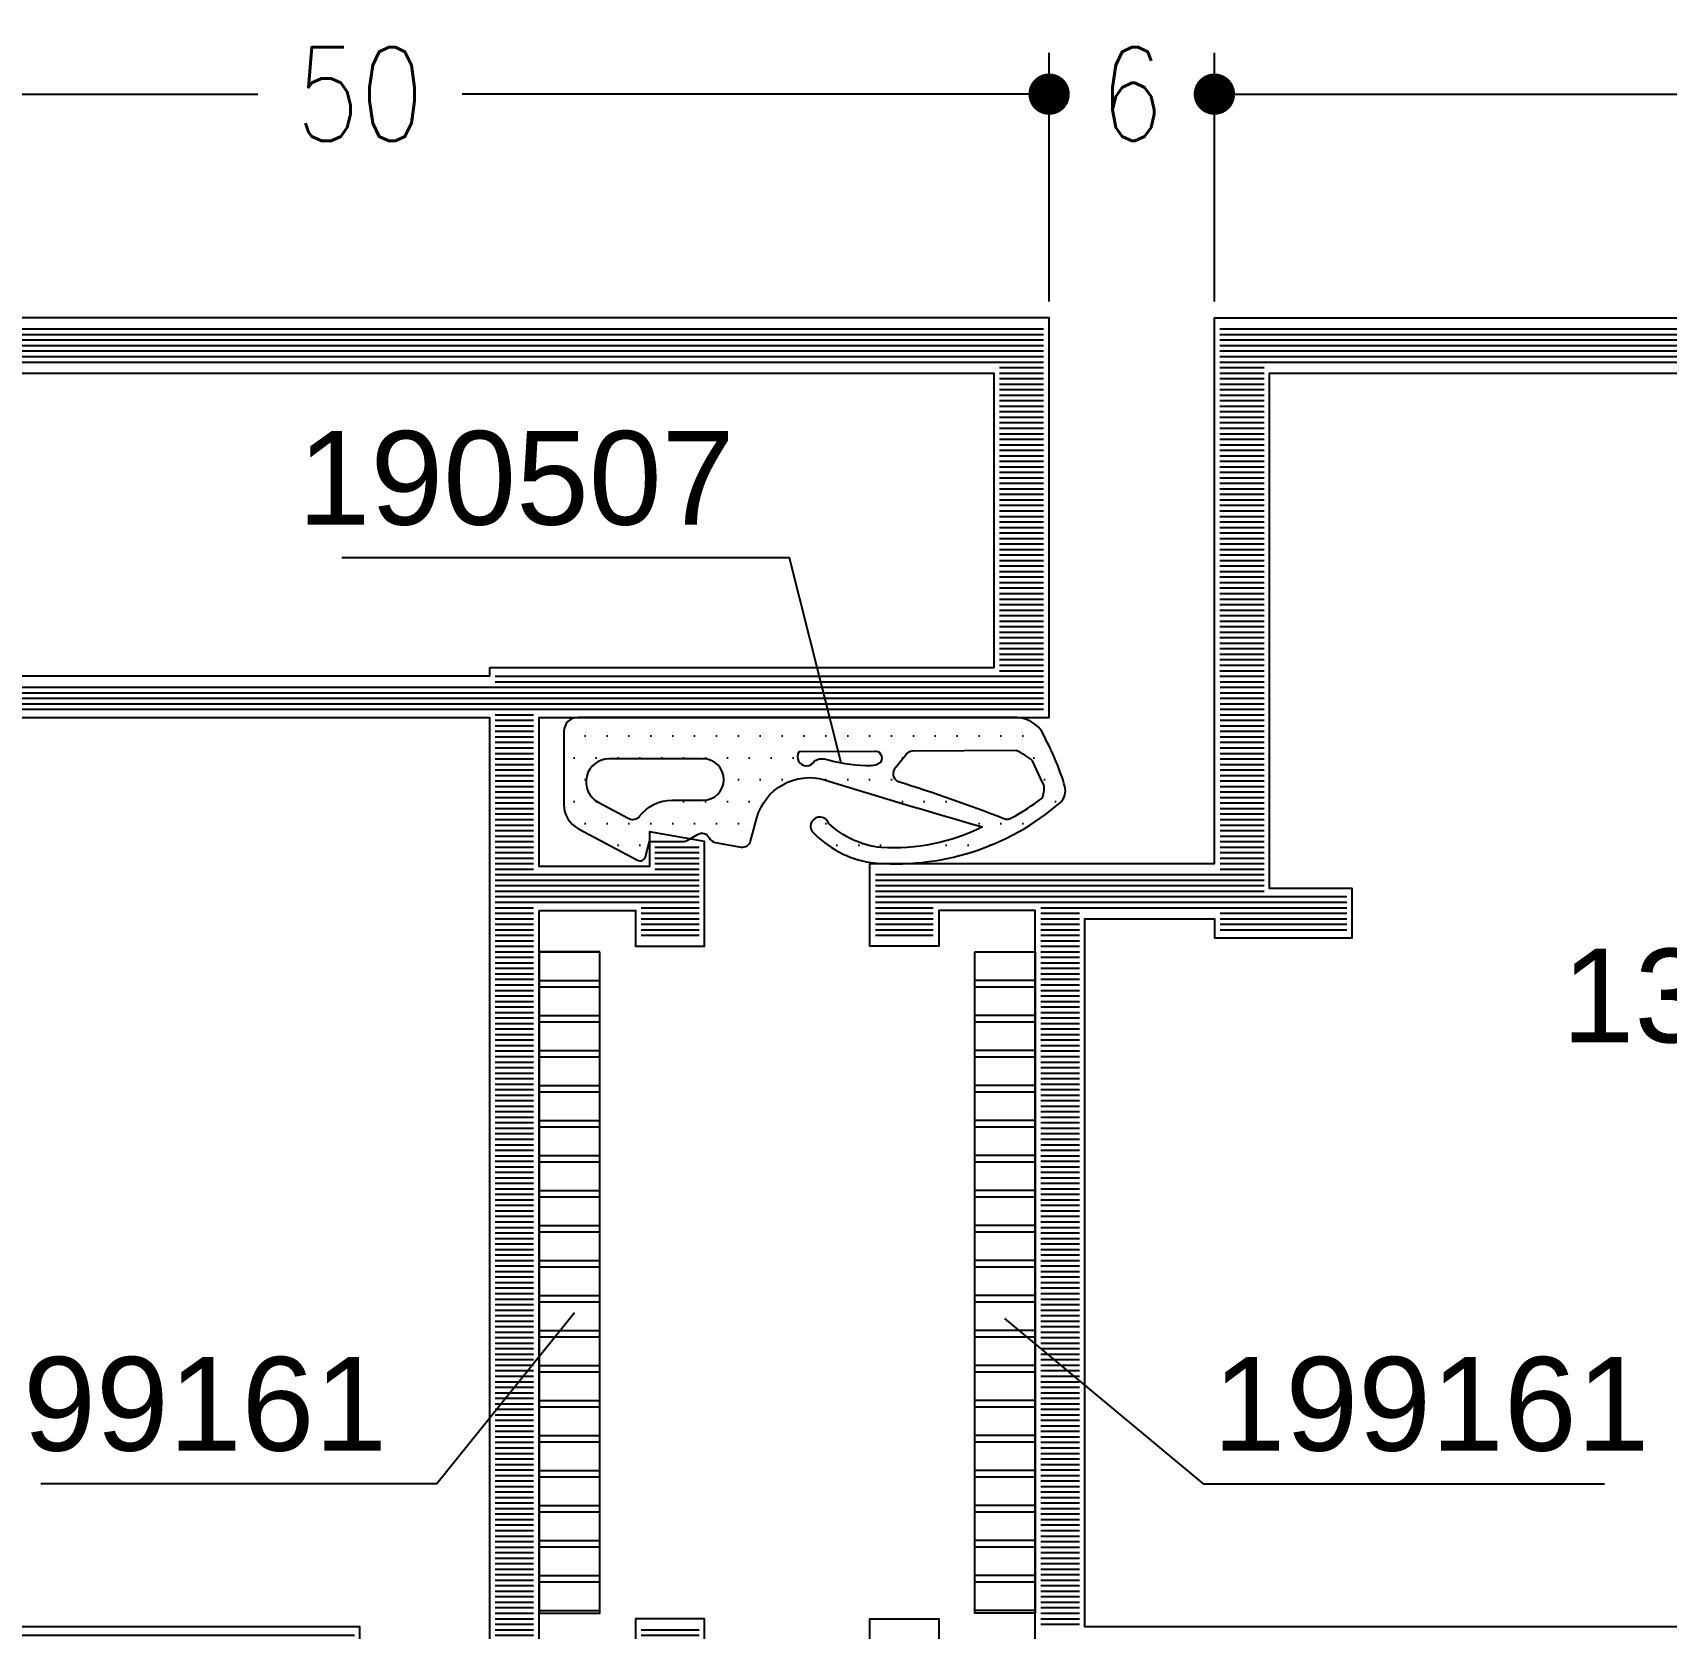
# Model space of a CAD drawing. Extents: x -247 to 191, y 24 to 414.
# Drawn here: x 124.92 to 154.55, y 63.98 to 92.93 of the extents above; entities that cross this region are included whole.
import ezdxf
from ezdxf.enums import TextEntityAlignment as Align

# ---------------------------------------------------------------- set-up
doc = ezdxf.new("R2010")
doc.units = 0
doc.header["$LTSCALE"] = 6
doc.linetypes.add('AUSGEZOGEN', pattern=[0])
doc.layers.get('0').update_dxf_attribs({"color": 4, "linetype": 'CONTINUOUS'})
doc.layers.get('DEFPOINTS').update_dxf_attribs({"linetype": 'AUSGEZOGEN'})
for name, color, linetype in [('DICHT_PAR', 3, 'CONTINUOUS'), ('DICHT_SCH', 3, 'CONTINUOUS'), ('KH_NOR', 7, 'CONTINUOUS'), ('KH_SCH', 3, 'CONTINUOUS'), ('KN_NOR', 7, 'CONTINUOUS'), ('KN_SCH', 3, 'CONTINUOUS'), ('LLMASSE', 7, 'CONTINUOUS'), ('PNR', 7, 'CONTINUOUS')]:
    doc.layers.add(name, color=color, linetype=linetype)
doc.styles.get("Standard").update_dxf_attribs({"font": 'simplex.shx', "width": 0.8})
doc.styles.add('SWISSL', font='swissl.ttf')
doc.dimstyles.new('DOK-1ZU1-PUNKT', dxfattribs={"dimscale": 0, "dimtxt": 3, "dimasz": 1.5, "dimexe": 1.5, "dimexo": 0.6, "dimgap": 1.5, "dimtad": 0, "dimdsep": 46, "dimtxsty": 'Standard', "dimblk": 'PUNKT', "dimblk1": 'PUNKT', "dimblk2": 'PUNKT', "dimcen": 0, "dimclrd": 2, "dimclre": 2, "dimclrt": 7, "dimadec": 0, "dimazin": 0, "dimtfac": 0.7, "dimtdec": 4, "dimtofl": 0, "dimtmove": 0, "dimatfit": 3, "dimldrblk": 'PUNKT', "dimfxl": 1, "dimtolj": 1, "dimtzin": 0, "dimarcsym": 0})

# ---------------------------------------------------------------- blocks, each defined once
blk = doc.blocks.new('PUNKT')
at = {"color": 0, "linetype": 'CONTINUOUS'}
blk.add_line((-0.5, 0), (-1, 0), dxfattribs=at)
at = {"color": 0, "linetype": 'CONTINUOUS', "const_width": 0.5}
blk.add_lwpolyline([(-0.25, 0, 1), (0.25, 0, 1)], format="xyb", close=True, dxfattribs=at)
blk = doc.blocks.new('*D26')
at = {"layer": 'DEFPOINTS', "color": 0}
for p in [(146.351, 91.812), (146.351, 87.752), (168.853, 87.752)]:
    blk.add_point(p, dxfattribs=at)
at = {"layer": 'LLMASSE', "color": 3, "lineweight": -2}
for p, q in [((146.351, 88.052), (146.351, 92.562)), ((168.853, 88.052), (168.853, 92.562)), ((147.101, 91.812), (155.751, 91.812)), ((168.103, 91.812), (159.453, 91.812))]:
    blk.add_line(p, q, dxfattribs=at)
at = {"layer": 'LLMASSE', "color": 3, "lineweight": -2, "xscale": 0.75, "yscale": 0.75, "zscale": 0.75, "rotation": 180}
blk.add_blockref('PUNKT', (146.351, 91.812), dxfattribs=at)
at = {"layer": 'LLMASSE', "color": 3, "lineweight": -2, "xscale": 0.75, "yscale": 0.75, "zscale": 0.75}
blk.add_blockref('PUNKT', (168.853, 91.812), dxfattribs=at)
at = {"layer": 'LLMASSE', "color": 3, "insert": (157.602, 91.812), "char_height": 1.7, "attachment_point": 5}
blk.add_mtext('\\A1;45', dxfattribs=at)
blk = doc.blocks.new('*D27')
at = {"layer": 'DEFPOINTS', "color": 0}
for p in [(143.353, 91.812), (143.353, 87.752), (146.351, 87.752)]:
    blk.add_point(p, dxfattribs=at)
at = {"layer": 'LLMASSE', "color": 3, "lineweight": -2}
for p, q in [((143.353, 88.052), (143.353, 92.562)), ((146.351, 88.052), (146.351, 92.562)), ((142.603, 91.812), (141.853, 91.812)), ((147.101, 91.812), (147.851, 91.812))]:
    blk.add_line(p, q, dxfattribs=at)
at = {"layer": 'LLMASSE', "color": 3, "lineweight": -2, "xscale": 0.75, "yscale": 0.75, "zscale": 0.75}
blk.add_blockref('PUNKT', (143.353, 91.812), dxfattribs=at)
at = {"layer": 'LLMASSE', "color": 3, "lineweight": -2, "xscale": 0.75, "yscale": 0.75, "zscale": 0.75, "rotation": 180}
blk.add_blockref('PUNKT', (146.351, 91.812), dxfattribs=at)
at = {"layer": 'LLMASSE', "color": 3, "insert": (144.852, 91.812), "char_height": 1.7, "attachment_point": 5}
blk.add_mtext('\\A1;6', dxfattribs=at)
blk = doc.blocks.new('*D28')
at = {"layer": 'DEFPOINTS', "color": 0}
for p in [(118.353, 91.812), (118.353, 87.752), (143.353, 87.752)]:
    blk.add_point(p, dxfattribs=at)
at = {"layer": 'LLMASSE', "color": 3, "lineweight": -2}
for p, q in [((118.353, 88.052), (118.353, 92.562)), ((143.353, 88.052), (143.353, 92.562)), ((119.103, 91.812), (129.002, 91.812)), ((142.603, 91.812), (132.704, 91.812))]:
    blk.add_line(p, q, dxfattribs=at)
at = {"layer": 'LLMASSE', "color": 3, "lineweight": -2, "xscale": 0.75, "yscale": 0.75, "zscale": 0.75, "rotation": 180}
blk.add_blockref('PUNKT', (118.353, 91.812), dxfattribs=at)
at = {"layer": 'LLMASSE', "color": 3, "lineweight": -2, "xscale": 0.75, "yscale": 0.75, "zscale": 0.75}
blk.add_blockref('PUNKT', (143.353, 91.812), dxfattribs=at)
at = {"layer": 'LLMASSE', "color": 3, "insert": (130.853, 91.812), "char_height": 1.7, "attachment_point": 5}
blk.add_mtext('\\A1;50', dxfattribs=at)
blk = doc.blocks.new('*X55')
at = {"color": 0}
for p, q in [((41, -5.6), (41, 43.8)), ((41.2, -5.6), (41.2, 43.8)), ((41.4, -5.6), (41.4, 43.8)), ((41.6, -5.6), (41.6, 43.8)), ((41.8, -5.6), (41.8, 43.8)), ((42, 23.9), (42, 43.8)), ((42.2, 23.9), (42.2, 43.8)), ((42.4, 42.2), (42.4, 43.8)), ((42.6, 42.2), (42.6, 43.8)), ((42.8, 42.2), (42.8, 43.8)), ((43, 42.2), (43, 43.8)), ((43.2, 42.2), (43.2, 43.8)), ((43.4, 42.2), (43.4, 43.8)), ((43.6, 42.2), (43.6, 43.8)), ((43.8, 42.2), (43.8, 43.8)), ((44, 42.2), (44, 43.8)), ((44.2, 42.2), (44.2, 43.8)), ((44.4, 42.2), (44.4, 43.8)), ((44.6, 42.2), (44.6, 43.8)), ((44.8, 42.2), (44.8, 43.8)), ((45, 42.2), (45, 43.8)), ((45.2, 42.2), (45.2, 43.8)), ((45.4, 42.2), (45.4, 43.8)), ((45.6, 42.2), (45.6, 43.8)), ((45.8, 42.2), (45.8, 43.8)), ((46, 42.2), (46, 43.8)), ((46.2, 42.2), (46.2, 43.8)), ((46.4, 42.2), (46.4, 43.8)), ((46.6, 42.2), (46.6, 43.8)), ((46.8, 42.2), (46.8, 43.8)), ((47, 42.2), (47, 43.8)), ((47.2, 42.2), (47.2, 43.8)), ((47.4, 42.2), (47.4, 43.8)), ((47.6, 42.2), (47.6, 43.8)), ((47.8, 42.2), (47.8, 43.8)), ((48, 42.2), (48, 43.8)), ((48.2, 42.2), (48.2, 43.8)), ((48.4, 42.2), (48.4, 43.8)), ((48.6, 42.2), (48.6, 43.8)), ((48.8, 42.2), (48.8, 43.8)), ((49, 42.2), (49, 43.8)), ((49.2, 42.2), (49.2, 43.8)), ((49.4, 42.2), (49.4, 43.8)), ((49.6, 42.2), (49.6, 43.8)), ((49.8, 42.2), (49.8, 43.8)), ((50, 42.2), (50, 43.8)), ((50.2, 42.2), (50.2, 43.8)), ((50.4, 42.2), (50.4, 43.8)), ((50.6, 42.2), (50.6, 43.8)), ((50.8, 42.2), (50.8, 43.8)), ((51, 42.2), (51, 43.8)), ((51.2, 42.2), (51.2, 43.8)), ((51.4, 42.2), (51.4, 43.8)), ((51.6, 42.2), (51.6, 43.8)), ((51.8, 42.2), (51.8, 43.8)), ((52, 42.2), (52, 43.8)), ((52.2, 42.2), (52.2, 43.8)), ((52.4, 42.2), (52.4, 43.8)), ((52.6, 42.2), (52.6, 43.8)), ((52.8, 42.2), (52.8, 43.8)), ((53, 42.2), (53, 43.8)), ((53.2, 42.2), (53.2, 43.8)), ((53.4, 42.2), (53.4, 43.8)), ((53.6, -5.8), (53.6, 43.8)), ((53.8, -5.8), (53.8, 43.8)), ((54, -5.8), (54, 43.8)), ((54.2, -5.8), (54.2, 43.8)), ((54.4, -5.8), (54.4, 43.8)), ((54.6, -5.8), (54.6, 43.8)), ((54.8, -5.8), (54.8, 43.8)), ((5.4, 17.4), (5.4, 31.3)), ((5.6, 17.4), (5.6, 31.3)), ((5.8, 17.4), (5.8, 31.3)), ((6, 17.4), (6, 31.3)), ((6.2, -7.3), (6.2, 31.3)), ((6.4, -7.3), (6.4, 31.3)), ((6.6, 29.2), (6.6, 31.3)), ((6.8, 29.2), (6.8, 31.3)), ((7, 29.2), (7, 31.3)), ((7.2, 29.2), (7.2, 31.3)), ((7.4, 29.2), (7.4, 31.3)), ((7.6, 29.2), (7.6, 31.3)), ((32.8, 29.2), (32.8, 31.3)), ((33, 29.2), (33, 31.3)), ((33.2, 29.2), (33.2, 31.3)), ((33.4, 29.2), (33.4, 31.3)), ((33.6, 29.2), (33.6, 31.3)), ((33.8, 29.2), (33.8, 31.3)), ((34, 23.9), (34, 31.3)), ((34.2, 23.9), (34.2, 31.3)), ((34.4, 23.9), (34.4, 31.3)), ((34.6, 23.9), (34.6, 31.3)), ((34.8, 23.9), (34.8, 31.3)), ((35, 23.9), (35, 31.3)), ((35.2, 29.7), (35.2, 31.3)), ((35.4, 29.7), (35.4, 31.3)), ((35.6, 29.7), (35.6, 31.3)), ((35.8, 29.7), (35.8, 31.3)), ((36, 29.7), (36, 31.3)), ((36.2, 29.7), (36.2, 30.376)), ((6.6, -7.3), (6.6, 25.3)), ((6.8, 23.9), (6.8, 25.3)), ((7, 23.9), (7, 25.3)), ((7.2, 23.9), (7.2, 25.3)), ((7.4, 23.9), (7.4, 25.3)), ((7.6, 23.9), (7.6, 25.3)), ((7.8, 23.9), (7.8, 25.3)), ((8, 23.9), (8, 25.3)), ((8.2, 23.9), (8.2, 25.3)), ((8.4, 23.9), (8.4, 25.3)), ((8.6, 23.9), (8.6, 25.3)), ((8.8, 23.9), (8.8, 25.3)), ((9, 23.9), (9, 25.3)), ((9.2, 23.9), (9.2, 25.3)), ((9.4, 23.9), (9.4, 25.3)), ((9.6, 23.9), (9.6, 25.3)), ((9.8, 23.9), (9.8, 25.3)), ((10, 23.9), (10, 25.3)), ((10.2, 23.9), (10.2, 25.3)), ((10.4, 23.9), (10.4, 25.3)), ((10.6, 23.9), (10.6, 25.3)), ((10.8, 23.9), (10.8, 25.3)), ((11, 23.9), (11, 25.3)), ((11.2, 23.9), (11.2, 25.3)), ((11.4, 23.9), (11.4, 25.3)), ((11.6, 23.9), (11.6, 25.3)), ((11.8, 23.9), (11.8, 25.3)), ((12, 23.9), (12, 25.3)), ((12.2, 23.9), (12.2, 25.3)), ((12.4, 23.9), (12.4, 25.3)), ((12.6, 23.9), (12.6, 25.3)), ((12.8, 23.9), (12.8, 25.3)), ((13, 23.9), (13, 25.3)), ((13.2, 23.9), (13.2, 25.3)), ((13.4, 23.9), (13.4, 25.3)), ((13.6, 23.9), (13.6, 25.3)), ((13.8, 23.9), (13.8, 25.3)), ((14, 23.9), (14, 25.3)), ((14.2, 23.9), (14.2, 25.3)), ((14.4, 23.9), (14.4, 25.3)), ((14.6, 23.9), (14.6, 25.3)), ((14.8, 23.9), (14.8, 25.3)), ((15, 23.9), (15, 25.3)), ((15.2, 23.9), (15.2, 25.3)), ((15.4, 23.9), (15.4, 25.3)), ((15.6, 23.9), (15.6, 25.3)), ((15.8, 23.9), (15.8, 25.3)), ((16, 23.9), (16, 25.3)), ((16.2, 23.9), (16.2, 25.3)), ((16.4, 23.9), (16.4, 25.3)), ((16.6, 23.9), (16.6, 25.3)), ((16.8, 23.9), (16.8, 25.3)), ((17, 23.9), (17, 25.3)), ((17.2, 23.9), (17.2, 25.3)), ((17.4, 23.9), (17.4, 25.3)), ((17.6, 23.9), (17.6, 25.3)), ((17.8, 23.9), (17.8, 25.3)), ((18, 23.9), (18, 25.3)), ((18.2, 23.9), (18.2, 25.3)), ((18.4, 23.9), (18.4, 25.3)), ((18.6, 23.9), (18.6, 25.3)), ((18.8, 23.9), (18.8, 25.3)), ((19, 23.9), (19, 25.3)), ((19.2, 23.9), (19.2, 25.3)), ((19.4, 23.9), (19.4, 25.3)), ((19.6, 23.9), (19.6, 25.3)), ((19.8, 23.9), (19.8, 25.3)), ((20, 23.9), (20, 25.3)), ((20.2, 23.9), (20.2, 25.3)), ((20.4, 23.9), (20.4, 25.3)), ((20.6, 23.9), (20.6, 25.3)), ((20.8, 23.9), (20.8, 25.3)), ((21, 23.9), (21, 25.3)), ((21.2, 23.9), (21.2, 25.3)), ((21.4, 23.9), (21.4, 25.3)), ((21.6, 23.9), (21.6, 25.3)), ((21.8, 23.9), (21.8, 25.3)), ((22, 23.9), (22, 25.3)), ((22.2, 23.9), (22.2, 25.3)), ((22.4, 23.9), (22.4, 25.3)), ((22.6, 23.9), (22.6, 25.3)), ((22.8, 23.9), (22.8, 25.3)), ((23, 23.9), (23, 25.3)), ((23.2, 23.9), (23.2, 25.3)), ((23.4, 23.9), (23.4, 25.3)), ((23.6, 23.9), (23.6, 25.3)), ((23.8, 23.9), (23.8, 25.3)), ((24, 23.9), (24, 25.3)), ((24.2, 23.9), (24.2, 25.3)), ((24.4, 23.9), (24.4, 25.3)), ((24.6, 23.9), (24.6, 25.3)), ((24.8, 23.9), (24.8, 25.3)), ((25, 23.9), (25, 25.3)), ((25.2, 23.9), (25.2, 25.3)), ((25.4, 23.9), (25.4, 25.3)), ((25.6, 23.9), (25.6, 25.3)), ((25.8, 23.9), (25.8, 25.3)), ((26, 23.9), (26, 25.3)), ((26.2, 23.9), (26.2, 25.3)), ((26.4, 23.9), (26.4, 25.3)), ((26.6, 23.9), (26.6, 25.3)), ((26.8, 23.9), (26.8, 25.3)), ((27, 23.9), (27, 25.3)), ((27.2, 23.9), (27.2, 25.3)), ((27.4, 23.9), (27.4, 25.3)), ((27.6, 23.9), (27.6, 25.3)), ((27.8, 23.9), (27.8, 25.3)), ((28, 23.9), (28, 25.3)), ((28.2, 23.9), (28.2, 25.3)), ((28.4, 23.9), (28.4, 25.3)), ((28.6, 23.9), (28.6, 25.3)), ((28.8, 23.9), (28.8, 25.3)), ((29, 23.9), (29, 25.3)), ((29.2, 23.9), (29.2, 25.3)), ((29.4, 23.9), (29.4, 25.3)), ((29.6, 23.9), (29.6, 25.3)), ((29.8, 23.9), (29.8, 25.3)), ((30, 23.9), (30, 25.3)), ((30.2, 23.9), (30.2, 25.3)), ((30.4, 23.9), (30.4, 25.3)), ((30.6, 23.9), (30.6, 25.3)), ((30.8, 23.9), (30.8, 25.3)), ((31, 23.9), (31, 25.3)), ((31.2, 23.9), (31.2, 25.3)), ((31.4, 23.9), (31.4, 25.3)), ((31.6, 23.9), (31.6, 25.3)), ((31.8, 23.9), (31.8, 25.3)), ((32, 23.9), (32, 25.3)), ((32.2, 23.9), (32.2, 25.3)), ((32.4, 23.9), (32.4, 25.3)), ((32.6, 23.9), (32.6, 25.3)), ((32.8, 23.9), (32.8, 25.3)), ((33, 23.9), (33, 25.3)), ((33.2, 23.9), (33.2, 25.3)), ((33.4, 23.9), (33.4, 25.3)), ((33.6, 23.9), (33.6, 25.3)), ((33.8, 23.9), (33.8, 25.3)), ((35.2, 23.9), (35.2, 25.3)), ((35.4, 23.9), (35.4, 25.3)), ((35.6, 23.9), (35.6, 25.3)), ((35.8, 23.9), (35.8, 25.3)), ((36, 23.9), (36, 25.3)), ((36.2, 23.9), (36.2, 25.3)), ((36.4, 23.9), (36.4, 25.3)), ((36.6, 23.9), (36.6, 25.3)), ((36.8, 23.9), (36.8, 25.3)), ((37, 23.9), (37, 25.3)), ((37.2, 23.9), (37.2, 25.3)), ((37.4, 23.9), (37.4, 25.3)), ((37.6, 23.9), (37.6, 25.3)), ((37.8, 23.9), (37.8, 25.3)), ((38, 23.9), (38, 25.3)), ((38.2, 23.9), (38.2, 25.3)), ((38.4, 23.9), (38.4, 25.3)), ((38.6, 23.9), (38.6, 25.3)), ((38.8, 23.9), (38.8, 25.3)), ((39, 23.9), (39, 25.3)), ((39.2, 23.9), (39.2, 25.3)), ((39.4, 23.9), (39.4, 25.3)), ((39.6, 23.9), (39.6, 25.3)), ((39.8, 23.9), (39.8, 25.3)), ((40, 23.9), (40, 25.3)), ((40.2, 23.9), (40.2, 25.3)), ((40.4, 23.9), (40.4, 25.3)), ((40.6, 23.9), (40.6, 25.3)), ((40.8, 23.9), (40.8, 25.3)), ((0.4, 16.7), (0.4, 18.8)), ((0.6, 16.7), (0.6, 18.8)), ((0.8, 16.7), (0.8, 18.8)), ((1, 16.7), (1, 18.8)), ((1.2, 16.7), (1.2, 18.8)), ((1.4, 17.4), (1.4, 18.8)), ((1.6, 17.4), (1.6, 18.8)), ((1.8, 17.4), (1.8, 18.8)), ((2, 17.4), (2, 18.8)), ((2.2, 17.4), (2.2, 18.8)), ((2.4, 17.4), (2.4, 18.8)), ((2.6, 17.4), (2.6, 18.8)), ((2.8, 17.4), (2.8, 18.8)), ((3, 17.4), (3, 18.8)), ((3.2, 17.4), (3.2, 18.8)), ((3.4, 17.4), (3.4, 18.8)), ((3.6, 17.4), (3.6, 18.8)), ((3.8, 17.4), (3.8, 18.8)), ((4, 17.4), (4, 18.8)), ((4.2, 17.4), (4.2, 18.8)), ((4.4, 17.4), (4.4, 18.8)), ((4.6, 17.4), (4.6, 18.8)), ((4.8, 17.4), (4.8, 18.8)), ((5, 17.4), (5, 18.8)), ((5.2, 17.4), (5.2, 18.8)), ((6.8, -7.3), (6.8, 18.8)), ((7, -7.3), (7, 18.8)), ((7.2, -7.3), (7.2, 18.8)), ((7.4, -7.3), (7.4, 18.8)), ((42, -5.6), (42, 0.8)), ((42.2, -5.6), (42.2, 0.8)), ((42.4, -3.6), (42.4, -2.2)), ((42.6, -3.6), (42.6, -2.2)), ((42.8, -3.6), (42.8, -2.2)), ((43, -3.6), (43, -2.2)), ((43.2, -3.6), (43.2, -2.2)), ((43.4, -3.6), (43.4, -2.2)), ((43.6, -3.6), (43.6, -2.2)), ((43.8, -3.6), (43.8, -2.2)), ((44, -3.6), (44, -2.2)), ((44.2, -3.6), (44.2, -2.2)), ((44.4, -3.6), (44.4, -2.2)), ((44.6, -3.6), (44.6, -2.2)), ((44.8, -3.6), (44.8, -2.2)), ((45, -3.6), (45, -2.2)), ((45.2, -3.6), (45.2, -2.2)), ((45.4, -3.6), (45.4, -2.2)), ((45.6, -3.6), (45.6, -2.2)), ((45.8, -3.6), (45.8, -2.2)), ((46, -3.6), (46, -2.2)), ((46.2, -3.6), (46.2, -2.2)), ((46.4, -3.6), (46.4, -2.2)), ((46.6, -3.6), (46.6, -2.2)), ((46.8, -3.6), (46.8, -2.2)), ((47, -3.6), (47, -2.2)), ((47.2, -3.6), (47.2, -2.2)), ((47.4, -3.6), (47.4, -2.2)), ((47.6, -3.6), (47.6, -2.2)), ((47.8, -3.6), (47.8, -2.2)), ((48, -3.6), (48, -2.2)), ((48.2, -3.6), (48.2, -2.2)), ((48.4, -3.6), (48.4, -2.2)), ((48.6, -3.6), (48.6, -2.2)), ((48.8, -3.6), (48.8, -2.2)), ((49, -3.6), (49, -2.2)), ((49.2, -7.3), (49.2, -2.2)), ((49.4, -7.3), (49.4, -2.2)), ((49.6, -7.3), (49.6, -2.2)), ((49.8, -7.3), (49.8, -2.2)), ((50, -7.3), (50, -2.2)), ((50.2, -5.8), (50.2, -2.2)), ((50.4, -5.8), (50.4, -2.2)), ((7.6, -5.6), (7.6, -4.2)), ((7.8, -5.6), (7.8, -4.2)), ((8, -5.6), (8, -4.2)), ((8.2, -5.6), (8.2, -4.2)), ((8.4, -5.6), (8.4, -4.2)), ((8.6, -5.6), (8.6, -4.2)), ((8.8, -5.6), (8.8, -4.2)), ((9, -5.6), (9, -4.2)), ((9.2, -5.6), (9.2, -4.2)), ((9.4, -5.6), (9.4, -4.2)), ((9.6, -5.6), (9.6, -4.2)), ((9.8, -5.6), (9.8, -4.2)), ((10, -5.6), (10, -4.2)), ((10.2, -5.6), (10.2, -4.2)), ((10.4, -5.6), (10.4, -4.2)), ((10.6, -5.6), (10.6, -4.2)), ((10.8, -5.6), (10.8, -4.2)), ((11, -5.6), (11, -4.2)), ((11.2, -5.6), (11.2, -4.2)), ((11.4, -5.6), (11.4, -4.2)), ((11.6, -5.6), (11.6, -4.2)), ((11.8, -5.6), (11.8, -4.2)), ((12, -5.6), (12, -4.2)), ((12.2, -5.6), (12.2, -4.2)), ((12.4, -5.6), (12.4, -4.2)), ((12.6, -5.6), (12.6, -4.2)), ((12.8, -5.6), (12.8, -4.2)), ((13, -5.6), (13, -4.2)), ((13.2, -5.6), (13.2, -4.2)), ((13.4, -5.6), (13.4, -4.2)), ((13.6, -5.6), (13.6, -4.2)), ((13.8, -5.6), (13.8, -4.2)), ((14, -5.6), (14, -4.2)), ((14.2, -5.6), (14.2, -4.2)), ((14.4, -5.6), (14.4, -4.2)), ((14.6, -5.6), (14.6, -4.2)), ((14.8, -5.6), (14.8, -4.2)), ((15, -5.6), (15, -4.2)), ((15.2, -5.6), (15.2, -4.2)), ((15.4, -5.6), (15.4, -4.2)), ((15.6, -5.6), (15.6, -4.2)), ((15.8, -5.6), (15.8, -4.2)), ((16, -5.6), (16, -4.2)), ((16.2, -5.6), (16.2, -4.2)), ((16.4, -5.6), (16.4, -4.2)), ((16.6, -5.6), (16.6, -4.2)), ((16.8, -5.6), (16.8, -4.2)), ((17, -5.6), (17, -4.2)), ((17.2, -5.6), (17.2, -4.2)), ((17.4, -5.6), (17.4, -4.2)), ((17.6, -5.6), (17.6, -4.2)), ((17.8, -5.6), (17.8, -4.2)), ((18, -5.6), (18, -4.2)), ((18.2, -5.6), (18.2, -4.2)), ((18.4, -5.6), (18.4, -4.2)), ((18.6, -5.6), (18.6, -4.2)), ((18.8, -5.6), (18.8, -4.2)), ((19, -5.6), (19, -4.2)), ((19.2, -5.6), (19.2, -4.2)), ((19.4, -5.6), (19.4, -4.2)), ((19.6, -5.6), (19.6, -4.2)), ((19.8, -5.6), (19.8, -4.2)), ((20, -5.6), (20, -4.2)), ((20.2, -5.6), (20.2, -4.2)), ((20.4, -5.6), (20.4, -4.2)), ((20.6, -5.6), (20.6, -4.2)), ((20.8, -5.6), (20.8, -4.2)), ((21, -5.6), (21, -4.2)), ((21.2, -5.6), (21.2, -4.2)), ((21.4, -5.6), (21.4, -4.2)), ((21.6, -5.6), (21.6, -4.2)), ((21.8, -5.6), (21.8, -4.2)), ((22, -5.6), (22, -4.2)), ((22.2, -5.6), (22.2, -4.2)), ((22.4, -5.6), (22.4, -4.2)), ((22.6, -5.6), (22.6, -4.2)), ((22.8, -5.6), (22.8, -4.2)), ((23, -5.6), (23, -4.2)), ((23.2, -5.6), (23.2, -4.2)), ((23.4, -5.6), (23.4, -4.2)), ((23.6, -5.6), (23.6, -4.2)), ((23.8, -5.6), (23.8, -4.2)), ((24, -5.6), (24, -4.2)), ((24.2, -5.6), (24.2, -4.2)), ((24.4, -5.6), (24.4, -4.2)), ((24.6, -5.6), (24.6, -4.2)), ((24.8, -5.6), (24.8, -4.2)), ((25, -5.6), (25, -4.2)), ((25.2, -5.6), (25.2, -4.2)), ((25.4, -5.6), (25.4, -4.2)), ((25.6, -5.6), (25.6, -4.2)), ((25.8, -5.6), (25.8, -4.2)), ((26, -5.6), (26, -4.2)), ((26.2, -5.6), (26.2, -4.2)), ((26.4, -5.6), (26.4, -4.2)), ((26.6, -5.6), (26.6, -4.2)), ((26.8, -5.6), (26.8, -4.2)), ((27, -5.6), (27, -4.2)), ((27.2, -5.6), (27.2, -4.2)), ((27.4, -5.6), (27.4, -4.2)), ((27.6, -5.6), (27.6, -4.2)), ((27.8, -5.6), (27.8, -4.2)), ((28, -5.6), (28, -4.2)), ((28.2, -5.6), (28.2, -4.2)), ((28.4, -5.6), (28.4, -4.2)), ((28.6, -5.6), (28.6, -4.2)), ((28.8, -5.6), (28.8, -4.2)), ((29, -5.6), (29, -4.2)), ((29.2, -5.6), (29.2, -4.2)), ((29.4, -5.6), (29.4, -4.2)), ((29.6, -5.6), (29.6, -4.2)), ((29.8, -5.6), (29.8, -4.2)), ((30, -5.6), (30, -4.2)), ((30.2, -5.6), (30.2, -4.2)), ((30.4, -5.6), (30.4, -4.2)), ((30.6, -5.6), (30.6, -4.2)), ((30.8, -5.6), (30.8, -4.2)), ((31, -5.6), (31, -4.2)), ((31.2, -5.6), (31.2, -4.2)), ((31.4, -5.6), (31.4, -4.2)), ((31.6, -5.6), (31.6, -4.2)), ((31.8, -5.6), (31.8, -4.2)), ((32, -5.6), (32, -4.2)), ((32.2, -5.6), (32.2, -4.2)), ((32.4, -5.6), (32.4, -4.2)), ((32.6, -5.6), (32.6, -4.2)), ((32.8, -5.6), (32.8, -4.2)), ((33, -5.6), (33, -4.2)), ((33.2, -5.6), (33.2, -4.2)), ((33.4, -5.6), (33.4, -4.2)), ((33.6, -5.6), (33.6, -4.2)), ((33.8, -5.6), (33.8, -4.2)), ((34, -5.6), (34, -4.2)), ((34.2, -5.6), (34.2, -4.2)), ((34.4, -5.6), (34.4, -4.2)), ((34.6, -5.6), (34.6, -4.2)), ((34.8, -5.6), (34.8, -4.2)), ((35, -5.6), (35, -4.2)), ((35.2, -5.6), (35.2, -4.2)), ((35.4, -5.6), (35.4, -4.2)), ((35.6, -5.6), (35.6, -4.2)), ((35.8, -5.6), (35.8, -4.2)), ((36, -5.6), (36, -4.2)), ((36.2, -5.6), (36.2, -4.2)), ((36.4, -5.6), (36.4, -4.2)), ((36.6, -5.6), (36.6, -4.2)), ((36.8, -5.6), (36.8, -4.2)), ((37, -5.6), (37, -4.2)), ((37.2, -5.6), (37.2, -4.2)), ((37.4, -5.6), (37.4, -4.2)), ((37.6, -5.6), (37.6, -4.2)), ((37.8, -5.6), (37.8, -4.2)), ((38, -5.6), (38, -4.2)), ((38.2, -5.6), (38.2, -4.2)), ((38.4, -5.6), (38.4, -4.2)), ((38.6, -5.6), (38.6, -4.2)), ((38.8, -5.6), (38.8, -4.2)), ((39, -5.6), (39, -4.2)), ((39.2, -5.6), (39.2, -4.2)), ((39.4, -5.6), (39.4, -4.2)), ((39.6, -5.6), (39.6, -4.2)), ((39.8, -5.6), (39.8, -4.2)), ((40, -5.6), (40, -4.2)), ((40.2, -5.6), (40.2, -4.2)), ((40.4, -5.6), (40.4, -4.2)), ((40.6, -5.6), (40.6, -4.2)), ((40.8, -5.6), (40.8, -4.2)), ((50.6, -5.8), (50.6, -4.4)), ((50.8, -5.8), (50.8, -4.4)), ((51, -5.8), (51, -4.4)), ((51.2, -5.8), (51.2, -4.4)), ((51.4, -5.8), (51.4, -4.4)), ((51.6, -5.8), (51.6, -4.4)), ((51.8, -5.8), (51.8, -4.4)), ((52, -5.8), (52, -4.4)), ((52.2, -5.8), (52.2, -4.4)), ((52.4, -5.8), (52.4, -4.4)), ((52.6, -5.8), (52.6, -4.4)), ((52.8, -5.8), (52.8, -4.4)), ((53, -5.8), (53, -4.4)), ((53.2, -5.8), (53.2, -4.4)), ((53.4, -5.8), (53.4, -4.4))]:
    blk.add_line(p, q, dxfattribs=at)
blk = doc.blocks.new('B-LL132349')
at = {"layer": 'KN_NOR'}
for points in [[(-21.5, 31.5), (-21.5, 35), (-22.8, 35), (-22.8, 37.5), (-18.995, 37.5), (-18.642, 35.5), (-19.9, 35.5), (-19.9, 31.5), (-14.5, 31.5), (-14.5, 50), (0, 50), (0, 0), (-4.8, 0), (-4.8, -1.5), (-6.3, -1.5), (-6.3, 2.2), (-12.7, 2.2), (-12.7, 0.2), (-47.5, 0.2), (-47.5, -1.5), (-49.3, -1.5), (-49.3, 23.2), (-53.7, 23.2), (-53.7, 22.5), (-55.2, 22.5), (-55.2, 25), (-50.2, 25), (-50.2, 37.5), (-47.2, 37.5), (-47.2, 35), (-48.5, 35), (-48.5, 31.5), (-21.5, 31.5)], [(-12.7, 29.7), (-13, 29.7), (-13, 7), (-12.7, 7), (-12.7, 4), (-4.5, 4), (-4.5, 1.8), (-2, 1.8), (-2, 48), (-12.7, 48), (-12.7, 29.7)], [(-48.2, 29.7), (-48.2, 25), (-47.5, 25), (-47.5, 2), (-14.5, 2), (-14.5, 29.7), (-48.2, 29.7)]]:
    blk.add_lwpolyline(points, close=True, dxfattribs=at)
at = {"layer": 'KN_SCH'}
blk.add_blockref('*X55', (-55.2, 6), dxfattribs=at)
blk = doc.blocks.new('STREIFEN')
at = {"layer": 'DICHT_SCH'}
h = blk.add_hatch(dxfattribs=at)
h.set_pattern_fill('LINE', color=256, scale=0.4, angle=90, style=0)
h.set_pattern_definition([(90, (-94.3153, -226.5009), (-1.27, 8e-17), [])])
h.paths.add_polyline_path([(0, 2.2), (0, 0), (24, 0), (24, 2.2)])
at = {"layer": 'DICHT_PAR'}
blk.add_lwpolyline([(0, 2.2), (0, 0), (24, 0), (24, 2.2)], close=True, dxfattribs=at)
blk = doc.blocks.new('LL199161')
blk.add_blockref('STREIFEN', (0, 0))
blk = doc.blocks.new('*X42')
for p, q in [((68.6, 25.198), (68.6, 69.8)), ((68.8, 25.198), (68.8, 69.8)), ((69, 25.197), (69, 69.8)), ((69.2, 25.197), (69.2, 69.8)), ((69.4, 25.197), (69.4, 69.8)), ((69.6, 25.197), (69.6, 69.8)), ((68.4, 25.198), (68.4, 65.3)), ((47.8, 25.2), (47.8, 29.8)), ((48, 25.2), (48, 29.8)), ((48.2, 25.2), (48.2, 29.8)), ((48.4, 25.2), (48.4, 29.8)), ((48.6, 18.7), (48.6, 29.8)), ((48.8, 12.7), (48.8, 29.8)), ((49, 12.7), (49, 29.8)), ((49.2, 12.7), (49.2, 26.8)), ((49.4, 12.7), (49.4, 26.8)), ((49.6, 12.7), (49.6, 26.8)), ((49.8, 12.7), (49.8, 26.8)), ((50, 25.201), (50, 26.8)), ((50.2, 25.201), (50.2, 26.8)), ((50.4, 25.201), (50.4, 26.8)), ((50.6, 25.201), (50.6, 26.8)), ((50.8, 25.201), (50.8, 26.8)), ((51, 25.2), (51, 26.8)), ((51.2, 25.2), (51.2, 26.8)), ((51.4, 25.2), (51.4, 26.8)), ((51.6, 25.2), (51.6, 26.8)), ((51.8, 25.2), (51.8, 26.8)), ((52, 25.2), (52, 26.8)), ((52.2, 25.2), (52.2, 26.8)), ((52.4, 25.2), (52.4, 26.8)), ((52.6, 25.2), (52.6, 26.8)), ((52.8, 25.2), (52.8, 26.8)), ((53, 25.2), (53, 26.8)), ((53.2, 25.2), (53.2, 26.8)), ((53.4, 25.2), (53.4, 26.8)), ((53.6, 25.2), (53.6, 26.8)), ((53.8, 25.2), (53.8, 26.8)), ((54, 25.2), (54, 26.8)), ((54.2, 25.2), (54.2, 26.8)), ((54.4, 25.2), (54.4, 26.8)), ((54.6, 25.2), (54.6, 26.8)), ((54.8, 25.2), (54.8, 26.8)), ((55, 25.2), (55, 26.8)), ((55.2, 25.2), (55.2, 26.8)), ((55.4, 25.2), (55.4, 26.8)), ((55.6, 25.2), (55.6, 26.8)), ((55.8, 25.2), (55.8, 26.8)), ((56, 25.2), (56, 26.8)), ((56.2, 25.2), (56.2, 26.8)), ((56.4, 25.2), (56.4, 26.8)), ((56.6, 25.2), (56.6, 26.8)), ((56.8, 25.2), (56.8, 26.8)), ((57, 25.199), (57, 26.8)), ((57.2, 25.199), (57.2, 26.8)), ((57.4, 25.199), (57.4, 26.8)), ((57.6, 25.199), (57.6, 26.8)), ((57.8, 25.199), (57.8, 26.8)), ((58, 25.199), (58, 26.8)), ((58.2, 25.199), (58.2, 26.8)), ((58.4, 25.199), (58.4, 26.8)), ((58.6, 25.199), (58.6, 26.8)), ((58.8, 25.199), (58.8, 26.8)), ((59, 25.199), (59, 26.8)), ((59.2, 25.199), (59.2, 26.8)), ((59.4, 25.199), (59.4, 26.8)), ((59.6, 25.199), (59.6, 26.8)), ((59.8, 25.199), (59.8, 26.8)), ((60, 25.199), (60, 26.8)), ((60.2, 25.199), (60.2, 26.8)), ((60.4, 25.199), (60.4, 26.8)), ((60.6, 25.199), (60.6, 26.8)), ((60.8, 25.199), (60.8, 26.8)), ((61, 25.199), (61, 26.8)), ((61.2, 25.199), (61.2, 26.8)), ((61.4, 25.199), (61.4, 26.8)), ((61.6, 25.199), (61.6, 26.8)), ((61.8, 25.199), (61.8, 26.8)), ((62, 25.199), (62, 26.8)), ((62.2, 25.199), (62.2, 26.8)), ((62.4, 25.199), (62.4, 26.8)), ((62.6, 25.199), (62.6, 26.8)), ((62.8, 25.199), (62.8, 26.8)), ((63, 25.198), (63, 26.8)), ((63.2, 25.198), (63.2, 26.8)), ((63.4, 25.198), (63.4, 26.8)), ((63.6, 25.198), (63.6, 26.8)), ((63.8, 25.198), (63.8, 26.8)), ((64, 25.198), (64, 26.8)), ((64.2, 25.198), (64.2, 26.8)), ((64.4, 25.198), (64.4, 26.8)), ((64.6, 25.198), (64.6, 26.8)), ((64.8, 25.198), (64.8, 26.8)), ((65, 25.198), (65, 26.8)), ((65.2, 25.198), (65.2, 26.8)), ((65.4, 25.198), (65.4, 26.8)), ((65.6, 25.198), (65.6, 26.8)), ((65.8, 25.198), (65.8, 26.8)), ((66, 25.198), (66, 26.8)), ((66.2, 25.198), (66.2, 26.8)), ((66.4, 25.198), (66.4, 26.8)), ((66.6, 25.198), (66.6, 26.8)), ((66.8, 25.198), (66.8, 26.8)), ((67, 25.198), (67, 26.8)), ((67.2, 25.198), (67.2, 26.8)), ((67.4, 25.198), (67.4, 26.8)), ((67.6, 25.198), (67.6, 26.8)), ((67.8, 25.198), (67.8, 26.8)), ((68, 25.198), (68, 26.8)), ((68.2, 25.198), (68.2, 26.8)), ((22.6, 18.7), (22.6, 20.1)), ((22.8, 18.7), (22.8, 20.1)), ((23, 18.7), (23, 20.1)), ((23.2, 18.7), (23.2, 20.1)), ((23.4, 18.7), (23.4, 20.1)), ((23.6, 18.7), (23.6, 20.1)), ((23.8, 18.7), (23.8, 20.1)), ((24, 18.7), (24, 20.1)), ((24.2, 18.7), (24.2, 20.1)), ((24.4, 18.7), (24.4, 20.1)), ((24.6, 18.7), (24.6, 20.1)), ((24.8, 18.7), (24.8, 20.1)), ((25, 18.7), (25, 20.1)), ((25.2, 18.7), (25.2, 20.1)), ((25.4, 18.7), (25.4, 20.1)), ((25.6, 18.7), (25.6, 20.1)), ((25.8, 18.7), (25.8, 20.1)), ((26, 18.7), (26, 20.1)), ((26.2, 18.7), (26.2, 20.1)), ((26.4, 18.7), (26.4, 20.1)), ((26.6, 18.7), (26.6, 20.1)), ((26.8, 18.7), (26.8, 20.1)), ((27, 18.7), (27, 20.1)), ((27.2, 18.7), (27.2, 20.1)), ((27.4, 18.7), (27.4, 20.1)), ((27.6, 18.7), (27.6, 20.1)), ((27.8, 18.7), (27.8, 20.1)), ((28, 18.7), (28, 20.1)), ((28.2, 18.7), (28.2, 20.1)), ((28.4, 18.7), (28.4, 20.1)), ((28.6, 18.7), (28.6, 20.1)), ((28.8, 18.7), (28.8, 20.1)), ((29, 18.7), (29, 20.1)), ((29.2, 18.7), (29.2, 20.1)), ((29.4, 18.7), (29.4, 20.1)), ((29.6, 18.7), (29.6, 20.1)), ((29.8, 18.7), (29.8, 20.1)), ((30, 18.7), (30, 20.1)), ((30.2, 18.7), (30.2, 20.1)), ((30.4, 18.7), (30.4, 20.1)), ((30.6, 18.7), (30.6, 20.1)), ((30.8, 18.7), (30.8, 20.1)), ((31, 18.7), (31, 20.1)), ((31.2, 18.7), (31.2, 20.1)), ((31.4, 18.7), (31.4, 20.1)), ((31.6, 18.7), (31.6, 20.1)), ((31.8, 18.7), (31.8, 20.1)), ((32, 18.7), (32, 20.1)), ((32.2, 18.7), (32.2, 20.1)), ((32.4, 18.7), (32.4, 20.1)), ((32.6, 18.7), (32.6, 20.1)), ((32.8, 18.7), (32.8, 20.1)), ((33, 18.7), (33, 20.1)), ((33.2, 18.7), (33.2, 20.1)), ((33.4, 18.7), (33.4, 20.1)), ((33.6, 18.7), (33.6, 20.1)), ((33.8, 18.7), (33.8, 20.1)), ((34, 18.7), (34, 20.1)), ((34.2, 18.7), (34.2, 20.1)), ((34.4, 18.7), (34.4, 20.1)), ((34.6, 18.7), (34.6, 20.1)), ((34.8, 18.7), (34.8, 20.1)), ((35, 18.7), (35, 20.1)), ((35.2, 18.7), (35.2, 20.1)), ((35.4, 18.7), (35.4, 20.1)), ((35.6, 18.7), (35.6, 20.1)), ((35.8, 18.7), (35.8, 20.1)), ((36, 18.7), (36, 20.1)), ((36.2, 18.7), (36.2, 20.1)), ((36.4, 18.7), (36.4, 20.1)), ((36.6, 18.7), (36.6, 20.1)), ((36.8, 18.7), (36.8, 20.1)), ((37, 18.7), (37, 20.1)), ((37.2, 18.7), (37.2, 20.1)), ((37.4, 18.7), (37.4, 20.1)), ((37.6, 18.7), (37.6, 20.1)), ((37.8, 18.7), (37.8, 20.1)), ((38, 18.7), (38, 20.1)), ((38.2, 18.7), (38.2, 20.1)), ((38.4, 18.7), (38.4, 20.1)), ((38.6, 18.7), (38.6, 20.1)), ((38.8, 18.7), (38.8, 20.1)), ((39, 18.7), (39, 20.1)), ((39.2, 18.7), (39.2, 20.1)), ((39.4, 18.7), (39.4, 20.1)), ((39.6, 18.7), (39.6, 20.1)), ((39.8, 18.7), (39.8, 20.1)), ((40, 18.7), (40, 20.1)), ((40.2, 18.7), (40.2, 20.1)), ((40.4, 18.7), (40.4, 20.1)), ((40.6, 18.7), (40.6, 20.1)), ((40.8, 18.7), (40.8, 20.1)), ((41, 18.7), (41, 20.1)), ((41.2, 18.7), (41.2, 20.1)), ((41.4, 18.7), (41.4, 20.1)), ((41.6, 18.7), (41.6, 20.1)), ((41.8, 18.7), (41.8, 20.1)), ((42, 18.7), (42, 20.1)), ((42.2, 18.7), (42.2, 20.1)), ((42.4, 18.7), (42.4, 20.1)), ((42.6, 18.7), (42.6, 20.1)), ((42.8, 18.7), (42.8, 20.1)), ((43, 18.7), (43, 20.1)), ((43.2, 18.7), (43.2, 20.1)), ((43.4, 18.7), (43.4, 20.1)), ((43.6, 18.7), (43.6, 20.1)), ((43.8, 18.7), (43.8, 20.1)), ((44, 18.7), (44, 20.1)), ((44.2, 18.7), (44.2, 20.1)), ((44.4, 18.7), (44.4, 20.1)), ((44.6, 18.7), (44.6, 20.1)), ((44.8, 18.7), (44.8, 20.1)), ((45, 18.7), (45, 20.1)), ((45.2, 18.7), (45.2, 20.1)), ((45.4, 18.7), (45.4, 20.1)), ((45.6, 18.7), (45.6, 20.1)), ((45.8, 18.7), (45.8, 20.1)), ((46, 18.7), (46, 20.1)), ((46.2, 18.7), (46.2, 20.1)), ((46.4, 18.7), (46.4, 20.1)), ((46.6, 18.7), (46.6, 20.1)), ((46.8, 18.7), (46.8, 20.1)), ((47, 18.7), (47, 20.1)), ((47.2, 18.7), (47.2, 20.1)), ((47.4, 18.7), (47.4, 20.1)), ((47.6, 18.7), (47.6, 20.1)), ((47.8, 18.7), (47.8, 20.1)), ((48, 18.7), (48, 20.1)), ((48.2, 18.7), (48.2, 20.1)), ((48.4, 18.7), (48.4, 20.1)), ((47.6, 12.7), (47.6, 14.8)), ((47.8, 12.7), (47.8, 14.8)), ((48, 12.7), (48, 14.8)), ((48.2, 12.7), (48.2, 14.8)), ((48.4, 12.7), (48.4, 14.8)), ((48.6, 12.7), (48.6, 14.8))]:
    blk.add_line(p, q)
blk = doc.blocks.new('B-LL132343')
at = {"layer": 'KH_NOR'}
blk.add_lwpolyline([(0, 101), (0, 6), (14.5, 6), (14.5, 24.5), (19.9, 24.5), (19.9, 20.5), (18.642, 20.5), (18.995, 18.5), (22.8, 18.5), (22.8, 21), (21.5, 21), (21.5, 24.5), (48.5, 24.5), (48.5, 21), (47.2, 21), (47.2, 18.5), (50.2, 18.5), (50.2, 31.001), (70, 30.997), (70, 76)], dxfattribs=at)
blk.add_lwpolyline([(22.5, 72.7), (22.5, 26.3), (48.2, 26.3), (48.2, 31), (47.5, 31), (47.5, 36), (49.3, 36), (49.3, 33), (68, 33), (68, 69.7), (49.3, 69.7), (49.3, 66.7), (47.5, 66.7), (47.5, 72.7), (22.5, 72.7)], close=True, dxfattribs=at)
at = {"layer": 'KH_SCH'}
blk.add_blockref('*X42', (0, 6), dxfattribs=at)

msp = doc.modelspace()

# ---------------------------------------------------------------- hatches: boundary and pattern name
h = msp.add_hatch()
h.set_pattern_fill('DOTS', color=3, scale=0.25, style=0)
edge = h.paths.add_edge_path(flags=16)
edge.add_line((135.1739, 78.9662), (135.7322, 78.6694))
edge.add_arc((135.8026, 78.8018), 0.15, 242, 322.33011)
edge.add_arc((136.515, 78.2518), 0.75, 90, 142.33011, ccw=False)
edge.add_line((136.515, 79.0018), (137.0776, 79.0018))
edge.add_arc((137.0776, 79.3768), 0.375, 270, 450)
edge.add_line((137.0776, 79.7518), (135.3698, 79.7518))
edge.add_arc((135.3698, 79.3346), 0.4172, 90, 242)
edge = h.paths.add_edge_path()
edge.add_arc((140.5242, 81.7627), 3.6262, 266.54674, 296.49239, ccw=False)
edge.add_arc((140.4709, 79.7555), 1.6208, 226.46598, 264.15426, ccw=False)
edge.add_arc((139.1945, 78.5282), 0.1683, 18.10137, 213.2427)
edge.add_arc((140.4141, 79.714), 1.8666, 223.21308, 260.83153)
edge.add_arc((140.5721, 82.4172), 4.5687, 264.27938, 310.84735)
edge.add_arc((143.3443, 79.1757), 0.3044, 315.1772, 374.6593)
edge.add_arc((139.1317, 77.9168), 4.7009, 16.51088, 27.70209)
edge.add_arc((142.7437, 79.9242), 0.5782, 17.92218, 87.4534)
edge.add_line((142.7694, 80.5018), (134.8026, 80.5018))
edge.add_arc((134.8026, 80.2518), 0.25, 90, 180)
edge.add_line((134.5526, 80.2518), (134.5526, 78.9225))
edge.add_arc((135.0526, 78.9225), 0.5, 180, 242)
edge.add_line((134.8178, 78.481), (135.8851, 77.9135))
edge.add_arc((135.9321, 78.0018), 0.1, 242, 345)
edge.add_line((136.0287, 77.976), (136.1026, 78.2518))
edge.add_line((136.1026, 78.2518), (136.7124, 78.2518))
edge.add_arc((136.7124, 78.4018), 0.15, 270, 300)
edge.add_line((136.7874, 78.2719), (136.9776, 78.3817))
edge.add_arc((137.0526, 78.2518), 0.15, 25.93196, 120, ccw=False)
edge.add_arc((137.3224, 78.383), 0.15, 205.93196, 260)
edge.add_line((137.2963, 78.2353), (137.7672, 78.1523))
edge.add_arc((137.7933, 78.3), 0.15, 260, 345)
edge.add_line((137.9382, 78.2612), (138.0509, 78.6821))
edge.add_arc((139.0073, 78.4192), 0.9918, 74.19034, 164.6273, ccw=False)
edge.add_arc((181.1924, 214.3794), 141.3629, 252.752146, 253.963867)
edge = h.paths.add_edge_path(flags=16)
edge.add_arc((143.0696, 79.2081), 0.1994, 14.28362, 35.03726)
edge.add_line((143.2328, 79.3226), (143.0523, 79.7182))
edge.add_arc((142.31, 78.8474), 1.1442, 49.55454, 67.13452)
edge.add_line((142.7546, 79.9017), (140.8757, 79.8913))
edge.add_arc((140.8766, 79.7413), 0.15, 90.31987, 150.31987)
edge.add_line((140.7463, 79.8155), (140.5424, 79.557))
edge.add_arc((140.6727, 79.4827), 0.15, 150.31987, 250.12953)
edge.add_arc((130.623, 47.7492), 33.137, 68.93722, 72.43787, ccw=False)
edge.add_arc((142.5943, 78.811), 0.1522, 245.85872, 305.75504)
edge.add_arc((140.4738, 82.6889), 4.5709, 298.90632, 307.00729)
edge.add_arc((142.8643, 79.2136), 0.4009, 334.14626, 366.25852)
edge = h.paths.add_edge_path(flags=16)
edge.add_arc((139.227, 79.5224), 0.2322, 78.1957, 124.06774, ccw=False)
edge.add_arc((140.1821, 83.0411), 3.4142, 254.58355, 267.42163)
edge.add_arc((140.0626, 80.2247), 0.5953, 266.71662, 285.39458)
edge.add_line((140.2206, 79.6507), (140.3079, 79.7003))
edge.add_arc((140.1978, 79.762), 0.1263, 330.7297, 456.75786)
edge.add_line((140.1829, 79.8874), (138.8155, 79.8797))
edge.add_arc((138.9514, 79.7892), 0.1634, 146.33472, 332.9129)
at = {"layer": 'DICHT_PAR'}
h = msp.add_hatch(dxfattribs=at)
h.set_pattern_fill('LINE', color=256, scale=0.2, style=0)
h.set_pattern_definition([(180, (163.0309, -1.21817), (2e-16, 0.635), [])])
h.paths.add_polyline_path([(135.2026, 76.7278), (135.2026, 64.7278), (134.1026, 64.7278), (134.1026, 76.7278)])
h = msp.add_hatch(dxfattribs=at)
h.set_pattern_fill('LINE', color=256, scale=0.2, style=0)
h.set_pattern_definition([(180, (170.9309, -1.218), (2e-16, 0.635), [])])
h.paths.add_polyline_path([(143.1026, 76.728), (143.1026, 64.728), (142.0026, 64.728), (142.0026, 76.728)])

# ---------------------------------------------------------------- linework, layer by layer
for points in [[(142.1418, 78.5173, -0.1314112), (140.3058, 78.1431, -0.1659447), (139.3545, 78.5805, 1.141701), (139.0537, 78.4359, 0.1656316), (140.1167, 77.8712, 0.2060344), (143.5602, 78.9612, 0.2655286), (143.6388, 79.2528, 0.0488697), (143.2938, 80.1021, 0.3130514), (142.7694, 80.5018), (134.8026, 80.5018, 0.4142136), (134.5526, 80.2518), (134.5526, 78.9225, 0.2773245), (134.8178, 78.481), (135.8851, 77.9135, 0.4823427), (136.0287, 77.976), (136.1026, 78.2518), (136.7124, 78.2518, 0.1316525), (136.7874, 78.2719), (136.9776, 78.3817, -0.4351654), (137.1875, 78.3174, 0.2403928), (137.2963, 78.2353), (137.7672, 78.1523, 0.3888787), (137.9382, 78.2612), (138.0509, 78.6821, -0.416449), (139.2775, 79.3735, 0.0052872), (142.1418, 78.5173)], [(135.1739, 78.9662), (135.7322, 78.6694, 0.3656023), (135.9213, 78.7102, -0.2323859), (136.515, 79.0018), (137.0776, 79.0018, 1), (137.0776, 79.7518), (135.3698, 79.7518, 0.7812856), (135.1739, 78.9662)], [(139.0969, 79.7148, -0.2028709), (139.2745, 79.7498, 0.0560753), (140.0285, 79.6304, 0.0816789), (140.2206, 79.6507), (140.3079, 79.7003, 0.6129698), (140.1829, 79.8874), (138.8155, 79.8797, 1.0591186), (139.0969, 79.7148)], [(143.2628, 79.2573, 0.0908032), (143.2328, 79.3226), (143.0523, 79.7182, 0.0768579), (142.7546, 79.9017), (140.8757, 79.8913, 0.2679492), (140.7463, 79.8155), (140.5424, 79.557, 0.4652969), (140.6217, 79.3416, -0.0152757), (142.5321, 78.6722, 0.2674644), (142.6832, 78.6875, 0.0353619), (143.2251, 79.0388, 0.1410404), (143.2628, 79.2573)]]:
    msp.add_lwpolyline(points, format="xyb", close=True, dxfattribs=at)
at = {"layer": 'PNR', "color": 3}
for points in [[(139.5785, 79.6807), (138.646, 83.4), (130.5222, 83.4)], [(134.746, 69.7), (132.246, 66.6), (125.0641, 66.6)], [(142.546, 69.6), (146.146, 66.6), (153.4279, 66.6)]]:
    msp.add_lwpolyline(points, dxfattribs=at)

# ---------------------------------------------------------------- block references
at = {"zscale": 0.5}
for name, p, xscale, yscale, rotation in [('B-LL132349', (118.3526, 87.7519), 0.5, -0.5, 89.99999999999999), ('B-LL132343', (130.8526, 52.7519), -0.5, 0.5, 270), ('LL199161', (134.1026, 76.2518), 0.5, 0.5, 270), ('LL199161', (143.1026, 76.2518), -0.5, 0.5, 89.99999999999999)]:
    msp.add_blockref(name, p, dxfattribs=dict(at, xscale=xscale, yscale=yscale, rotation=rotation))

# ---------------------------------------------------------------- texts
at = {"layer": 'PNR', "color": 10, "style": 'SWISSL'}
for s, p in [('190507', (137.646, 84)), ('199161', (131.346, 67.2))]:
    msp.add_text(s, height=1.7, dxfattribs=at).set_placement(p, align=Align.RIGHT)
for s, p in [('132343', (152.649, 74.6077)), ('199161', (146.3193, 67.2))]:
    msp.add_text(s, height=1.7, dxfattribs=at).set_placement(p)

# ---------------------------------------------------------------- dimensions: what is measured, and where the dimension line sits
at = {"layer": 'LLMASSE'}
for base, p1, p2, picture, middle in [((118.3526, 91.8118), (143.3526, 87.7519), (118.3526, 87.7519), '*D28', (130.8526, 91.8118)), ((143.3526, 91.8118), (146.3513, 87.7518), (143.3526, 87.7519), '*D27', (144.8519, 91.8118)), ((146.3513, 91.8118), (168.8526, 87.7518), (146.3513, 87.7518), '*D26', (157.6019, 91.8118))]:
    dim = msp.add_linear_dim(base=base, p1=p1, p2=p2, dimstyle='DOK-1ZU1-PUNKT', override={"dimscale": 0.5, "dimtxt": 3.4, "dimlfac": 2, "dimclrd": 3, "dimclre": 3, "dimclrt": 3}, dxfattribs=at)
    dim.commit()
    dim.dimension.update_dxf_attribs({"geometry": picture, "text_midpoint": middle})

doc.saveas('drawing.dxf')
